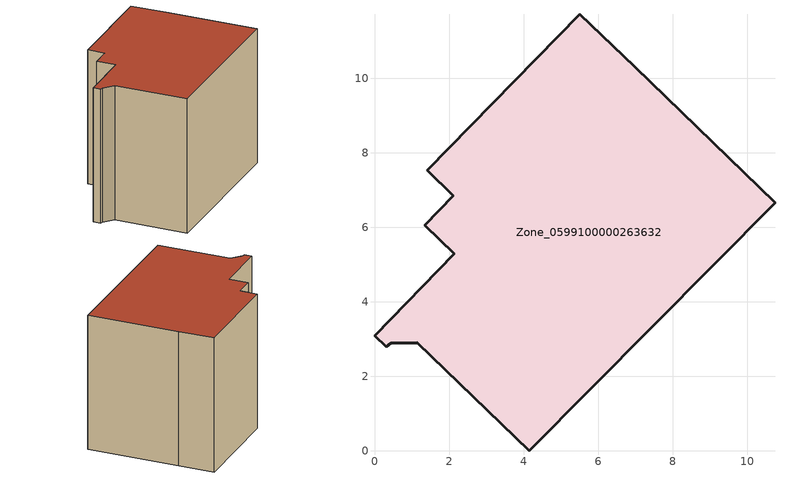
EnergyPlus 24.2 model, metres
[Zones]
Zone_0599100000263632
 floor ground (C_G): 5.51,11.72 6.99,10.31 10.75,6.66 4.15,0 1.15,2.9 0.44,2.89 0.31,2.79 0,3.09 2.13,5.29 1.35,6.06 2.11,6.85 1.42,7.53 z0
 wall outside (C_F): 6.99,10.31 5.51,11.72 1.42,7.53 2.11,6.85 1.35,6.06 2.13,5.29 0,3.09 0.31,2.79 0.44,2.89 1.15,2.9 4.15,0 10.75,6.66 6.99,10.31 z0:7.9
 roof outside (C_R): 4.15,0 10.75,6.66 6.99,10.31 5.51,11.72 1.42,7.53 2.11,6.85 1.35,6.06 2.13,5.29 0,3.09 0.31,2.79 0.44,2.89 1.15,2.9 z7.9
[BUILDING]
Pand.0599100000263632: North Axis=0; Terrain=City; Loads Convergence Tolerance Value=0.04; Temperature Convergence Tolerance Value=0.4; Solar Distribution=FullExterior; Maximum Number of Warmup Days=25; Minimum Number of Warmup Days=1
[Site:Location]
Rotterdam.The.Hague.AP_ZH_NLD Design_Conditions: Latitude=51.96; Longitude=4.45; Time Zone=1; Elevation=-4.5
[SITE:GROUNDTEMPERATURE:BUILDINGSURFACE]
18, 18, 18, 18, 18, 18, 18, 18, 18, 18, 18, 18
[MATERIAL] Thermal Absorptance=0.9; Solar Absorptance=0.7; Visible Absorptance=0.7
Name | Roughness | Thickness | Conductivity | Density | Specific Heat
G.TI.1946 | MediumSmooth | 0.15 | 1 | 540 | 1210
F.TI.1946 | Rough | 0.3 | 0.857143 | 1920 | 840
R.TI.1946 | MediumRough | 0.2 | 0.1 | 1500 | 1000
[CONSTRUCTION]
C_G: G.TI.1946
C_F: F.TI.1946
C_R: R.TI.1946
[ZONE]
Zone_0599100000263632: Type=1; Multiplier=1; Ceiling Height=Autocalculate; Volume=Autocalculate; Floor Area=autocalculate; Part of Total Floor Area=Yes
[ZONEINFILTRATION:DESIGNFLOWRATE]
Infil_Zone_0599100000263632: Zone or ZoneList or Space or SpaceList=Zone_0599100000263632; Schedule=AlwaysOn; Design Flow Rate Calculation Method=Flow/Area; Flow Rate per Floor Area=0.003; Constant Term Coefficient=1; Temperature Term Coefficient=0; Velocity Term Coefficient=0; Velocity Squared Term Coefficient=0
[HVACTEMPLATE:ZONE:IDEALLOADSAIRSYSTEM]
Zone_0599100000263632: Maximum Heating Supply Air Temperature=50; Minimum Cooling Supply Air Temperature=13; Maximum Heating Supply Air Humidity Ratio=0.0156; Minimum Cooling Supply Air Humidity Ratio=0.0077; Heating Limit=NoLimit; Cooling Limit=NoLimit; Dehumidification Control Type=ConstantSensibleHeatRatio; Cooling Sensible Heat Ratio=0.7; Dehumidification Setpoint=60; Humidification Control Type=None; Humidification Setpoint=30; Outdoor Air Method=None; Outdoor Air Flow Rate per Person=0.00944; Outdoor Air Flow Rate per Zone Floor Area=0; Outdoor Air Flow Rate per Zone=0; Demand Controlled Ventilation Type=None; Outdoor Air Economizer Type=NoEconomizer; Heat Recovery Type=None; Sensible Heat Recovery Effectiveness=0.7; Latent Heat Recovery Effectiveness=0.65
[ZONECONTROL:THERMOSTAT]
ThermostatControl_Zone_0599100000263632: Zone or ZoneList=Zone_0599100000263632; Control Type Schedule=DualSetpointControlType; Control 1=Thermostat_Zone_0599100000263632; Temperature Difference Between Cutout And Setpoint=0
[THERMOSTATSETPOINT:DUALSETPOINT]
Thermostat_Zone_0599100000263632: Heating Setpoint Temperature Schedule=HeatingSetpoint_Zone_0599100000263632; Cooling Setpoint Temperature Schedule=CoolingSetpoint_Zone_0599100000263632
[SCHEDULE:COMPACT]
HeatingSetpoint_Zone_0599100000263632: Through: 12/31, For: AllDays, Until: 24:00, 21
CoolingSetpoint_Zone_0599100000263632: Through: 12/31, For: AllDays, Until: 24:00, 24
DualSetpointControlType: Through: 12/31, For: AllDays, Until: 24:00, 4
AlwaysOn: Through: 12/31, For: AllDays, Until: 24:00, 1
